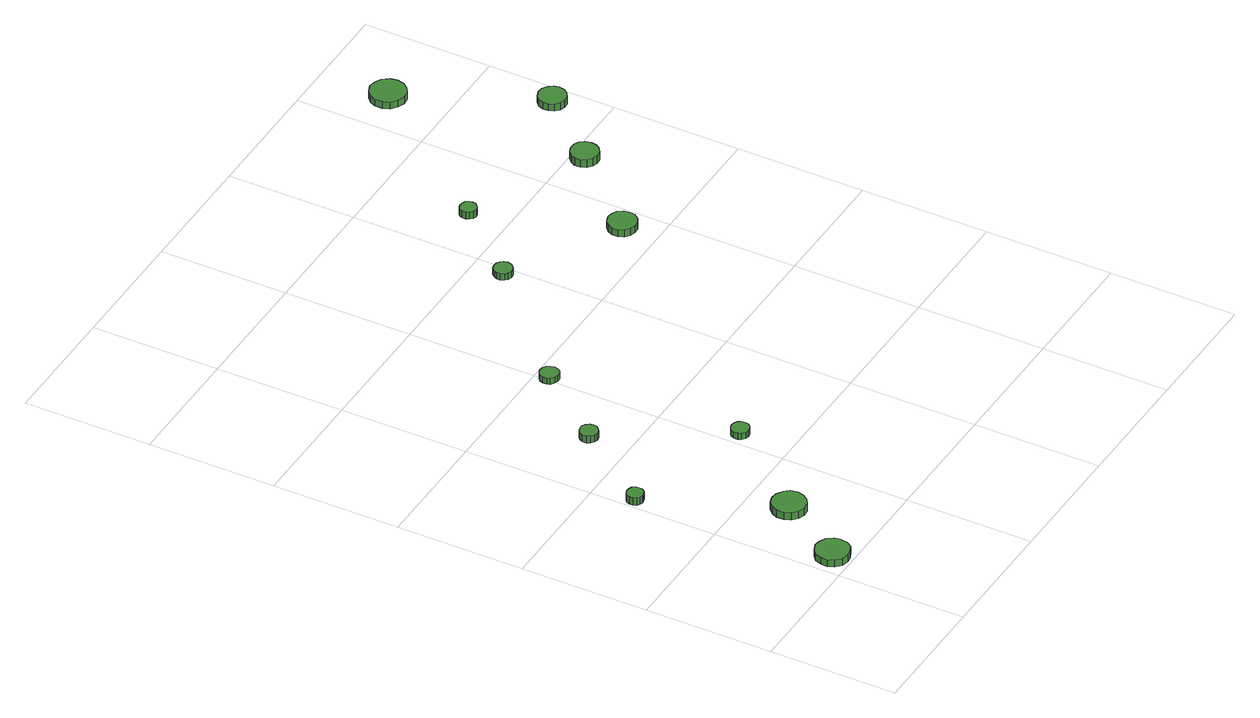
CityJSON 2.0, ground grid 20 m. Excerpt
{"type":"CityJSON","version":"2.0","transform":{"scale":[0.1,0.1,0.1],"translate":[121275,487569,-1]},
"CityObjects":{
"tree1":{"type":"SolitaryVegetationObject","attributes":{"function":"something"},"geometry":[{"type":"MultiSurface","lod":"1","boundaries":[[[0,1,2,3,4,5,6,7,8,9,10,11,12,13,14]],[[15,16,17,18,19,20,21,22,23,24,25,26,27,28,29]],[[0,29,28,1]],[[1,28,27,2]],[[2,27,26,3]],[[3,26,25,4]],[[4,25,24,5]],[[5,24,23,6]],[[6,23,22,7]],[[7,22,21,8]],[[8,21,20,9]],[[9,20,19,10]],[[10,19,18,11]],[[11,18,17,12]],[[12,17,16,13]],[[13,16,15,14]],[[14,15,29,0]]]}]},
"tree2":{"type":"SolitaryVegetationObject","attributes":{"function":"something"},"geometry":[{"type":"MultiSurface","lod":"1","boundaries":[[[30,31,32,33,34,35,36,37,38,39,40,41,42,43,44]],[[45,46,47,48,49,50,51,52,53,54,55,56,57,58,59]],[[30,59,58,31]],[[31,58,57,32]],[[32,57,56,33]],[[33,56,55,34]],[[34,55,54,35]],[[35,54,53,36]],[[36,53,52,37]],[[37,52,51,38]],[[38,51,50,39]],[[39,50,49,40]],[[40,49,48,41]],[[41,48,47,42]],[[42,47,46,43]],[[43,46,45,44]],[[44,45,59,30]]]}]},
"tree3":{"type":"SolitaryVegetationObject","attributes":{"function":"something"},"geometry":[{"type":"MultiSurface","lod":"1","boundaries":[[[60,61,62,63,64,65,66,67,68,69,70,71,72,73,74]],[[75,76,77,78,79,80,81,82,83,84,85,86,87,88,89]],[[60,89,88,61]],[[61,88,87,62]],[[62,87,86,63]],[[63,86,85,64]],[[64,85,84,65]],[[65,84,83,66]],[[66,83,82,67]],[[67,82,81,68]],[[68,81,80,69]],[[69,80,79,70]],[[70,79,78,71]],[[71,78,77,72]],[[72,77,76,73]],[[73,76,75,74]],[[74,75,89,60]]]}]},
"tree4":{"type":"SolitaryVegetationObject","attributes":{"function":"something"},"geometry":[{"type":"MultiSurface","lod":"1","boundaries":[[[90,91,92,93,94,95,96,97,98,99,100,101,102,103,104]],[[105,106,107,108,109,110,111,112,113,114,115,116,117,118,119]],[[90,119,118,91]],[[91,118,117,92]],[[92,117,116,93]],[[93,116,115,94]],[[94,115,114,95]],[[95,114,113,96]],[[96,113,112,97]],[[97,112,111,98]],[[98,111,110,99]],[[99,110,109,100]],[[100,109,108,101]],[[101,108,107,102]],[[102,107,106,103]],[[103,106,105,104]],[[104,105,119,90]]]}]},
"tree5":{"type":"SolitaryVegetationObject","attributes":{"function":"something"},"geometry":[{"type":"MultiSurface","lod":"1","boundaries":[[[120,121,122,123,124,125,126,127,128,129,130,131,132,133,134]],[[135,136,137,138,139,140,141,142,143,144,145,146,147,148,149]],[[120,149,148,121]],[[121,148,147,122]],[[122,147,146,123]],[[123,146,145,124]],[[124,145,144,125]],[[125,144,143,126]],[[126,143,142,127]],[[127,142,141,128]],[[128,141,140,129]],[[129,140,139,130]],[[130,139,138,131]],[[131,138,137,132]],[[132,137,136,133]],[[133,136,135,134]],[[134,135,149,120]]]}]},
"tree6":{"type":"SolitaryVegetationObject","attributes":{"function":"something"},"geometry":[{"type":"MultiSurface","lod":"1","boundaries":[[[150,151,152,153,154,155,156,157,158,159,160,161,162,163,164]],[[165,166,167,168,169,170,171,172,173,174,175,176,177,178,179]],[[150,179,178,151]],[[151,178,177,152]],[[152,177,176,153]],[[153,176,175,154]],[[154,175,174,155]],[[155,174,173,156]],[[156,173,172,157]],[[157,172,171,158]],[[158,171,170,159]],[[159,170,169,160]],[[160,169,168,161]],[[161,168,167,162]],[[162,167,166,163]],[[163,166,165,164]],[[164,165,179,150]]]}]},
"tree7":{"type":"SolitaryVegetationObject","attributes":{"function":"something"},"geometry":[{"type":"MultiSurface","lod":"1","boundaries":[[[180,181,182,183,184,185,186,187,188,189,190,191,192,193,194]],[[195,196,197,198,199,200,201,202,203,204,205,206,207,208,209]],[[180,209,208,181]],[[181,208,207,182]],[[182,207,206,183]],[[183,206,205,184]],[[184,205,204,185]],[[185,204,203,186]],[[186,203,202,187]],[[187,202,201,188]],[[188,201,200,189]],[[189,200,199,190]],[[190,199,198,191]],[[191,198,197,192]],[[192,197,196,193]],[[193,196,195,194]],[[194,195,209,180]]]}]},
"tree8":{"type":"SolitaryVegetationObject","attributes":{"function":"something"},"geometry":[{"type":"MultiSurface","lod":"1","boundaries":[[[210,211,212,213,214,215,216,217,218,219,220,221,222,223,224]],[[225,226,227,228,229,230,231,232,233,234,235,236,237,238,239]],[[210,239,238,211]],[[211,238,237,212]],[[212,237,236,213]],[[213,236,235,214]],[[214,235,234,215]],[[215,234,233,216]],[[216,233,232,217]],[[217,232,231,218]],[[218,231,230,219]],[[219,230,229,220]],[[220,229,228,221]],[[221,228,227,222]],[[222,227,226,223]],[[223,226,225,224]],[[224,225,239,210]]]}]},
"tree9":{"type":"SolitaryVegetationObject","attributes":{"function":"something"},"geometry":[{"type":"MultiSurface","lod":"1","boundaries":[[[240,241,242,243,244,245,246,247,248,249,250,251,252,253,254]],[[255,256,257,258,259,260,261,262,263,264,265,266,267,268,269]],[[240,269,268,241]],[[241,268,267,242]],[[242,267,266,243]],[[243,266,265,244]],[[244,265,264,245]],[[245,264,263,246]],[[246,263,262,247]],[[247,262,261,248]],[[248,261,260,249]],[[249,260,259,250]],[[250,259,258,251]],[[251,258,257,252]],[[252,257,256,253]],[[253,256,255,254]],[[254,255,269,240]]]}]},
"tree10":{"type":"SolitaryVegetationObject","attributes":{"function":"something"},"geometry":[{"type":"MultiSurface","lod":"1","boundaries":[[[270,271,272,273,274,275,276,277,278,279,280,281,282,283,284]],[[285,286,287,288,289,290,291,292,293,294,295,296,297,298,299]],[[270,299,298,271]],[[271,298,297,272]],[[272,297,296,273]],[[273,296,295,274]],[[274,295,294,275]],[[275,294,293,276]],[[276,293,292,277]],[[277,292,291,278]],[[278,291,290,279]],[[279,290,289,280]],[[280,289,288,281]],[[281,288,287,282]],[[282,287,286,283]],[[283,286,285,284]],[[284,285,299,270]]]}]},
"tree11":{"type":"SolitaryVegetationObject","attributes":{"function":"something"},"geometry":[{"type":"MultiSurface","lod":"1","boundaries":[[[300,301,302,303,304,305,306,307,308,309,310,311,312,313,314]],[[315,316,317,318,319,320,321,322,323,324,325,326,327,328,329]],[[300,329,328,301]],[[301,328,327,302]],[[302,327,326,303]],[[303,326,325,304]],[[304,325,324,305]],[[305,324,323,306]],[[306,323,322,307]],[[307,322,321,308]],[[308,321,320,309]],[[309,320,319,310]],[[310,319,318,311]],[[311,318,317,312]],[[312,317,316,313]],[[313,316,315,314]],[[314,315,329,300]]]}]},
"tree12":{"type":"SolitaryVegetationObject","attributes":{"function":"something"},"geometry":[{"type":"MultiSurface","lod":"1","boundaries":[[[330,331,332,333,334,335,336,337,338,339,340,341,342,343,344]],[[345,346,347,348,349,350,351,352,353,354,355,356,357,358,359]],[[330,359,358,331]],[[331,358,357,332]],[[332,357,356,333]],[[333,356,355,334]],[[334,355,354,335]],[[335,354,353,336]],[[336,353,352,337]],[[337,352,351,338]],[[338,351,350,339]],[[339,350,349,340]],[[340,349,348,341]],[[341,348,347,342]],[[342,347,346,343]],[[343,346,345,344]],[[344,345,359,330]]]}]}
},
"vertices":[
[62,30,19],[60,40,19],[54,49,19],[44,54,19],[34,56,19],[23,52,19],[15,45,19],[11,35,19],[11,24,19],[15,15,19],[23,7,19],[34,4,19],[44,5,19],[54,10,19],[60,19,19],[60,19,7],[54,10,7],[44,5,7],[34,4,7],[23,7,7],[15,15,7],[11,24,7],[11,35,7],[15,45,7],[23,52,7],[34,56,7],[44,54,7],[54,49,7],[60,40,7],[62,30,7],
[30,337,19],[29,342,19],[26,347,19],[21,349,19],[16,350,19],[11,348,19],[7,345,19],[5,340,19],[5,334,19],[7,329,19],[11,326,19],[16,324,19],[21,325,19],[26,327,19],[29,332,19],[29,332,6],[26,327,6],[21,325,6],[16,324,6],[11,326,6],[7,329,6],[5,334,6],[5,340,6],[7,345,6],[11,348,6],[16,350,6],[21,349,6],[26,347,6],[29,342,6],[30,337,6],
[129,136,19],[127,147,19],[120,155,19],[111,161,19],[100,162,19],[90,159,19],[82,151,19],[78,142,19],[78,131,19],[82,121,19],[90,114,19],[100,110,19],[111,111,19],[120,117,19],[127,126,19],[127,126,6],[120,117,6],[111,111,6],[100,110,6],[90,114,6],[82,121,6],[78,131,6],[78,142,6],[82,151,6],[90,159,6],[100,162,6],[111,161,6],[120,155,6],[127,147,6],[129,136,6],
[128,464,18],[127,470,18],[123,475,18],[118,478,18],[113,478,18],[107,476,18],[103,473,18],[100,467,18],[100,461,18],[103,456,18],[107,452,18],[113,450,18],[118,451,18],[123,454,18],[127,459,18],[127,459,6],[123,454,6],[118,451,6],[113,450,6],[107,452,6],[103,456,6],[100,461,6],[100,467,6],[103,473,6],[107,476,6],[113,478,6],[118,478,6],[123,475,6],[127,470,6],[128,464,6],
[236,280,18],[235,286,18],[232,290,18],[227,293,18],[221,294,18],[216,292,18],[211,288,18],[209,283,18],[209,277,18],[211,272,18],[216,268,18],[221,266,18],[227,267,18],[232,270,18],[235,274,18],[235,274,7],[232,270,7],[227,267,7],[221,266,7],[216,268,7],[211,272,7],[209,277,7],[209,283,7],[211,288,7],[216,292,7],[221,294,7],[227,293,7],[232,290,7],[235,286,7],[236,280,7],
[221,578,17],[219,584,17],[216,589,17],[211,592,17],[205,593,17],[199,591,17],[194,587,17],[192,581,17],[192,575,17],[194,570,17],[199,566,17],[205,564,17],[211,564,17],[216,567,17],[219,572,17],[219,572,7],[216,567,7],[211,564,7],[205,564,7],[199,566,7],[194,570,7],[192,575,7],[192,581,7],[194,587,7],[199,591,7],[205,593,7],[211,592,7],[216,589,7],[219,584,7],[221,578,7],
[401,752,18],[400,758,18],[396,762,18],[391,765,18],[385,766,18],[379,764,18],[375,760,18],[372,755,18],[372,749,18],[375,743,18],[379,739,18],[385,737,18],[391,738,18],[396,741,18],[400,746,18],[400,746,7],[396,741,7],[391,738,7],[385,737,7],[379,739,7],[375,743,7],[372,749,7],[372,755,7],[375,760,7],[379,764,7],[385,766,7],[391,765,7],[396,762,7],[400,758,7],[401,752,7],
[497,861,20],[496,866,20],[493,871,20],[488,873,20],[483,874,20],[478,872,20],[474,869,20],[472,864,20],[472,859,20],[474,854,20],[478,850,20],[483,848,20],[488,849,20],[493,852,20],[496,856,20],[496,856,8],[493,852,8],[488,849,8],[483,848,8],[478,850,8],[474,854,8],[472,859,8],[472,864,8],[474,869,8],[478,872,8],[483,874,8],[488,873,8],[493,871,8],[496,866,8],[497,861,8],
[584,656,19],[583,665,19],[577,673,19],[569,677,19],[560,678,19],[551,675,19],[544,669,19],[540,661,19],[540,651,19],[544,643,19],[551,637,19],[560,634,19],[569,635,19],[577,639,19],[583,647,19],[583,647,7],[577,639,7],[569,635,7],[560,634,7],[551,637,7],[544,643,7],[540,651,7],[540,661,7],[544,669,7],[551,675,7],[560,678,7],[569,677,7],[577,673,7],[583,665,7],[584,656,7],
[699,780,20],[697,789,20],[692,796,20],[684,800,20],[675,801,20],[667,798,20],[660,792,20],[656,784,20],[656,775,20],[660,767,20],[667,761,20],[675,758,20],[684,759,20],[692,764,20],[697,771,20],[697,771,7],[692,764,7],[684,759,7],[675,758,7],[667,761,7],[660,767,7],[656,775,7],[656,784,7],[660,792,7],[667,798,7],[675,801,7],[684,800,7],[692,796,7],[697,789,7],[699,780,7],
[694,1090,20],[692,1101,20],[685,1111,20],[675,1116,20],[664,1118,20],[653,1114,20],[644,1106,20],[640,1096,20],[640,1085,20],[644,1074,20],[653,1067,20],[664,1063,20],[675,1064,20],[685,1070,20],[692,1079,20],[692,1079,8],[685,1070,8],[675,1064,8],[664,1063,8],[653,1067,8],[644,1074,8],[640,1085,8],[640,1096,8],[644,1106,8],[653,1114,8],[664,1118,8],[675,1116,8],[685,1111,8],[692,1101,8],[694,1090,8],
[790,882,20],[788,890,20],[783,897,20],[775,902,20],[766,903,20],[758,900,20],[751,894,20],[748,886,20],[748,877,20],[751,869,20],[758,863,20],[766,860,20],[775,861,20],[783,866,20],[788,873,20],[788,873,8],[783,866,8],[775,861,8],[766,860,8],[758,863,8],[751,869,8],[748,877,8],[748,886,8],[751,894,8],[758,900,8],[766,903,8],[775,902,8],[783,897,8],[788,890,8],[790,882,8]
]}
